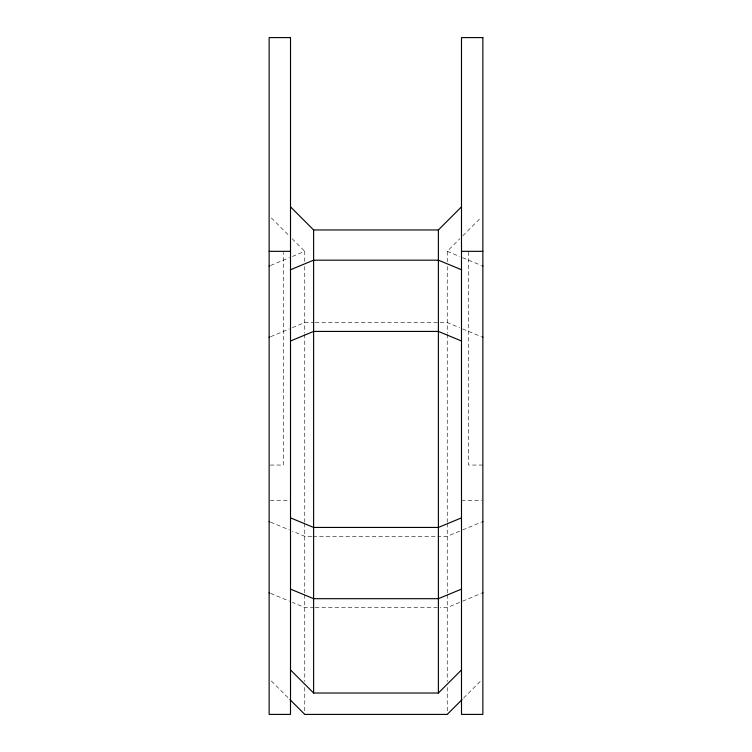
<?xml version="1.0" encoding="UTF-8"?>
<svg xmlns="http://www.w3.org/2000/svg" width="752" height="752" viewBox="0 0 752 752"><rect width="100%" height="100%" fill="white"/><g stroke="black" fill="none" stroke-linecap="round" stroke-linejoin="round"><path stroke-width="0.56" stroke-dasharray="3.76 2.82" d="M447.243 261.837L447.243 251.328L459.857 238.713M462.828 235.743L480.641 217.93M463.57 698.072L480.641 681.002M270.617 265.465L289.417 257.682M292.387 256.451L304.757 251.328L304.757 261.837M270.617 336.708L289.417 328.925M292.387 327.693L304.757 322.57L314.101 322.57M459.613 531.175L447.243 536.298L437.899 536.298M462.583 529.944L481.383 522.151M459.613 602.418L447.243 607.541L440.23 607.541M462.583 601.186L481.383 593.394M315.267 322.57L439.065 322.57M440.23 322.57L447.243 322.57L459.613 327.693M270.231 465.056L283.382 465.056L283.382 252.503M482.859 465.056L468.618 465.056L468.618 251.328M270.259 500.672L290.507 500.672M461.493 500.672L481.741 500.672M311.77 536.298L304.757 536.298L292.387 531.175M312.935 536.298L436.733 536.298M314.101 607.541L304.757 607.541L292.387 602.418M315.267 607.541L439.065 607.541M447.243 251.328L459.613 256.451M462.583 257.682L481.383 265.465M462.583 328.925L481.383 336.708M270.617 522.151L289.417 529.944M270.617 593.394L289.417 601.186M271.359 217.93L289.172 235.743M292.143 238.713L304.757 251.328M271.359 681.002L288.43 698.072M447.243 266.509L447.243 333.136M447.243 334.311L447.243 522.198M447.243 523.373L447.243 593.525M447.243 594.691L447.243 681.519M447.243 687.394L447.243 714.4M304.757 266.509L304.757 333.136M304.757 334.311L304.757 522.198M304.757 523.373L304.757 593.525M304.757 594.691L304.757 681.519M304.757 687.394L304.757 714.4"/><path stroke-width="1.13" d="M290.507 669.929L313.612 693.024L438.388 693.024L438.388 229.952L461.493 206.856M438.388 693.024L461.493 669.929M462.085 699.557L447.243 714.4L304.757 714.4L289.915 699.557M269.141 266.076L269.63 265.879M290.507 269.752L313.612 260.183L438.388 260.183L461.493 269.752M269.141 337.319L269.63 337.122M290.507 340.994L313.612 331.425L438.388 331.425L461.493 340.994M461.493 517.874L438.388 527.443L313.612 527.443L290.507 517.874M482.37 521.747L482.859 521.54M461.493 589.117L438.388 598.686L313.612 598.686L290.507 589.117M482.37 592.99L482.859 592.783M290.507 206.856L313.612 229.952L438.388 229.952M269.141 251.328L290.507 251.328M461.493 251.328L482.859 251.328M482.37 265.879L482.859 266.076M482.37 337.122L482.859 337.319M269.141 521.54L269.63 521.747M269.141 592.783L269.63 592.99M313.612 229.952L313.612 693.024M290.507 37.6L269.141 37.6L269.141 714.4L290.507 714.4L290.507 37.6M482.859 37.6L461.493 37.6L461.493 714.4L482.859 714.4L482.859 37.6"/></g></svg>
